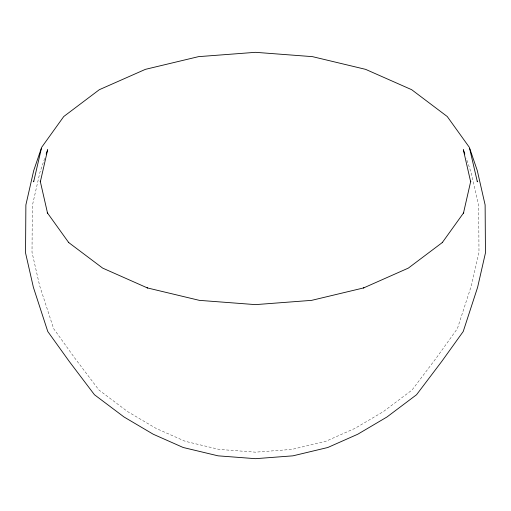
<?xml version="1.0" encoding="UTF-8"?>
<svg xmlns="http://www.w3.org/2000/svg" width="511" height="511" viewBox="0 0 511 511"><rect width="100%" height="100%" fill="white"/><g stroke="black" fill="none" stroke-linecap="round" stroke-linejoin="round"><path stroke-width="0.38" stroke-dasharray="2.56 1.92" d="M44.681 158.429L39.941 172.328L32.334 205.671L32.014 252.274L39.628 285.668L53.604 328.592L74.485 357.694L98.955 390.027L127.686 411.642L156.059 428.39L185.186 441.293L219.104 449.405L255.5 452.171L291.896 449.405L325.814 441.293L354.941 428.39L383.314 411.642L412.045 390.027L436.515 357.694L457.396 328.592L471.372 285.668L478.986 252.274L478.666 205.671L471.059 172.328L466.319 158.429"/><path stroke-width="0.77" d="M33.758 181.098L33.643 181.807L41.64 147.353L63.754 116.527L99.319 89.7L145.411 69.349L198.511 56.651L255.5 52.32L312.489 56.651L365.589 69.349L411.681 89.7L447.246 116.527L469.36 147.353L477.357 181.807L477.242 181.098M41.206 148.656L33.7 170.636L25.876 204.949L25.55 252.939L33.387 287.303L47.772 331.498L69.26 361.443L94.458 394.741L124.013 416.976L153.236 434.229L183.187 447.495L218.069 455.838L255.5 458.68L292.931 455.838L327.813 447.495L357.764 434.229L386.987 416.976L416.542 394.741L441.74 361.443L463.228 331.498L477.613 287.303L485.45 252.939L485.124 204.949L477.3 170.636L469.794 148.656M46.175 154.041L47.676 149.653L40.343 181.807L40.228 181.098L47.561 213.266L47.242 212.659L68.781 242.68L68.321 242.265L102.666 268.109L147.43 287.942L147.085 287.853L199.379 300.359L255.5 304.626L311.621 300.359L363.915 287.853L363.57 287.942L408.334 268.109L442.679 242.265L442.219 242.68L463.758 212.659L463.439 213.266L470.772 181.098L470.657 181.807L463.324 149.653L464.825 154.041"/></g></svg>
